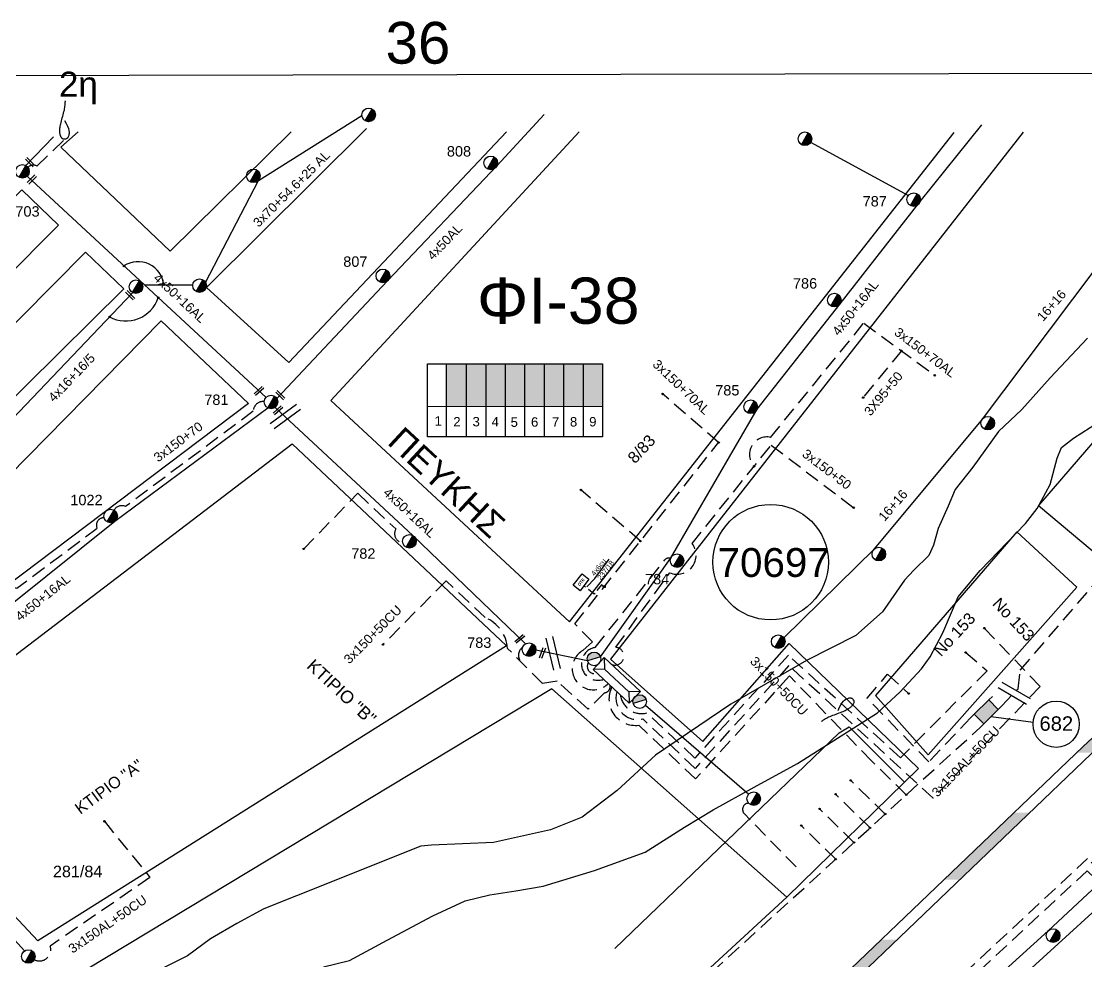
# Model space of a CAD drawing. Header units: millimetres. Extents: x 1421 to 7547, y 822 to 1863.
# Drawn here: x 6506.1 to 6690.6, y 1700.2 to 1863.1 of the extents above; entities that cross this region are included whole.
import ezdxf
from ezdxf.enums import TextEntityAlignment as Align

# ---------------------------------------------------------------- set-up
doc = ezdxf.new("R2010")
doc.units = ezdxf.units.MM
doc.linetypes.add('DASHED', pattern=[19.05, 12.7, -6.35])
doc.layers.get('0').update_dxf_attribs({"lineweight": 30})
for name, color, linetype, lineweight in [('3x150+50', 7, 'Continuous', 30), ('4x16+16_5', 7, 'Continuous', 30), ('4x50+16_5', 7, 'Continuous', 30), ('4x50AL', 7, 'Continuous', 30), ('Link Box 4 Διευθύνσεων', 7, 'Continuous', 30), ('Pillar OTE', 7, 'Continuous', 30), ('TEXT_ΚΑΛΩΔΙΩΝ', 7, 'Continuous', 30), ('Άγνωστα', 7, 'Continuous', 30), ('Άγνωστο εναέριο καλώδιο', 7, 'Continuous', 30), ('Άγνωστο Υπόγειο Καλώδιο', 7, 'DASHED', 30), ('Γυμνά εναέρια ΧΤ και ΦΟΠ (3Φ)   4x50+16AL', 7, 'Continuous', 30), ('Καλωδια ΧΤ  3X95+50', 7, 'Continuous', 30), ('Καλώδια ΧΤ   3x150+50CU', 7, 'DASHED', 30), ('Καλώδια ΧΤ   3x150+70AL', 7, 'DASHED', 30), ('Καλώδια ΧΤ   3x150AL+50CU', 7, 'DASHED', 30), ('Μηχανική τομή', 7, 'Continuous', 30), ('Στύλος ΦΜ', 7, 'Continuous', 30), ('Στύλος ΦΜ @ 1', 7, 'Continuous', 30), ('Συνδέσεις', 7, 'Continuous', 30), ('Συνεστραμμένα ΧΤ   3x70+54.6+25 AL', 7, 'SYN_LINE', 30), ('Τομή', 7, 'Continuous', 30), ('Υποσταθμός εναέριος 2 στύλων', 7, 'Continuous', 30), ('Υποσταθμός πόλεως', 7, 'Continuous', 30), ('Υπόβαθρο ΔΕΗ', 7, 'Continuous', 30), ('Υπόγεια Καλώδια Δικτύου ΧΤ  4x6', 7, 'DASHED', 30)]:
    doc.layers.add(name, color=color, linetype=linetype, lineweight=lineweight)
doc.layers.add('Υπόγεια καλώδια Παροχών ΧΤ   4x50AL', color=7, linetype='DASHED')
doc.styles.add('arial', font='arial.ttf')
doc.styles.get("Standard").update_dxf_attribs({"font": 'arial.ttf'})
doc.linetypes.add('FRIDI', pattern='A,0.5,-0.001,["|",Standard,S=0.5,R=0,X=0,Y=0.16],-0.001', length=0.502)
doc.linetypes.add('SYN_LINE', pattern='A,0.5,-0.0001,["/\\/\\/\\/",Standard,S=0.1,R=0,X=0,Y=-0.05],-0.25', length=0.7501)
doc.dimstyles.new('ISO-25', dxfattribs={"dimtxt": 2.5, "dimasz": 2.5, "dimexe": 1.25, "dimexo": 0.625, "dimtad": 1, "dimtxsty": 'Standard', "dimcen": 2.5, "dimadec": 0, "dimazin": 0, "dimtfac": 1, "dimtmove": 0, "dimatfit": 3, "dimfxl": 1, "dimarcsym": 0})

# ---------------------------------------------------------------- blocks, each defined once
blk = doc.blocks.new('ΥΠΑΡΧΩΝ ΤΣΙΜΕΝΤΕΝΙΟΣ ΣΤΥΛΟΣ')
at = {"layer": 'Στύλος ΦΜ'}
blk.add_hatch(color=7, dxfattribs=at).paths.add_polyline_path([(-1.29, -2.28, 0.574793), (2.62, 0, 0.268822), (1.3, 2.27)])
at = {"layer": 'Στύλος ΦΜ', "color": 7}
blk.add_line((-1.29, -2.28), (1.3, 2.27), dxfattribs=at)
blk.add_circle((0, 0), 2.62, dxfattribs=at)
at = {"layer": 'Στύλος ΦΜ', "flags": 4}
for tag, p in [('ΑΡΙΘΜΟΣ', (-4.68, 8.05)), ('ΤΥΠΟΣ', (-4.91, 3.03))]:
    blk.add_attdef(tag, p, '', height=4, dxfattribs=at)
blk = doc.blocks.new('ΥΠΟΣΤΑΘΜΟΣ ΕΝΑΕΡΙΟΣ ΕΠΙ 2 ΣΤΥΛΩΝ')
at = {"layer": 'Υποσταθμός εναέριος 2 στύλων', "linetype": 'Continuous', "lineweight": -3}
for points in [[(-11.97, -2.11, 0.574793), (-8.45, -0.07, 0.268822), (-9.64, 1.98)], [(9.68, -2.15, 0.574793), (13.19, -0.1, 0.268822), (12.01, 1.95)]]:
    blk.add_hatch(color=256, dxfattribs=at).paths.add_polyline_path(points)
for p, q in [((-11.97, -2.11), (-9.64, 1.98)), ((9.68, -2.15), (12.01, 1.95))]:
    blk.add_line(p, q, dxfattribs=at)
for centre in [(-10.81, -0.07), (10.84, -0.1)]:
    blk.add_circle(centre, 2.36, dxfattribs=at)
at = {"layer": 'Υποσταθμός πόλεως', "linetype": 'Continuous', "lineweight": -3, "ltscale": 40}
blk.add_lwpolyline([(-8.57, 2.82), (8.57, 2.82), (8.57, -2.82), (-8.57, -2.82)], close=True, dxfattribs=at)
for points in [[(-5.75, 0), (-8.57, 2.82)], [(-8.57, -2.82), (-5.75, 0)], [(-5.75, 0), (5.75, 0)], [(5.75, 0), (8.57, 2.82)], [(8.57, -2.82), (5.75, 0)]]:
    blk.add_lwpolyline(points, dxfattribs=at)
at = {"layer": 'Υποσταθμός εναέριος 2 στύλων', "ltscale": 40, "flags": 1}
for tag, p in [('ΜΕΤΑΣΧΗΜΑΤΙΣΜΟΣ', (14.09, 2.51)), ('ΙΣΧΥΣ', (14.07, -0.28)), ('ΑΡΙΘΜΟΣ', (14.19, -3))]:
    blk.add_attdef(tag, p, '', height=1.8, dxfattribs=at)
blk = doc.blocks.new('ΤΟΜΗ')
at = {"layer": 'Τομή', "lineweight": -3, "ltscale": 40}
for p, q in [((-11.37, 1.1), (11.37, 1.1)), ((11.37, -3.57), (-11.37, -3.57))]:
    blk.add_line(p, q, dxfattribs=at)
blk = doc.blocks.new('ΜΗΧΑΝΙΚΗ ΤΟΜΗ')
at = {"layer": 'Μηχανική τομή', "lineweight": -3, "ltscale": 40}
for p, q in [((-3.78, 1.15), (3.8, 1.15)), ((3.8, -0.4), (-3.78, -0.4))]:
    blk.add_line(p, q, dxfattribs=at)
blk = doc.blocks.new('LINK BOX 4 ΑΝΑΧΩΡΗΣΕΩΝ')
at = {"layer": 'Link Box 4 Διευθύνσεων', "lineweight": -3, "ltscale": 40}
blk.add_hatch(color=256, dxfattribs=at).paths.add_polyline_path([(-3.54, 0), (-3.54, -4.67), (3.54, -4.67), (3.54, 0)])
for p, q in [((-3.54, 0), (-5.33, 0)), ((5.33, 0), (3.54, 0)), ((-3.54, -4.67), (-5.33, -4.67)), ((5.33, -4.67), (3.54, -4.67))]:
    blk.add_line(p, q, dxfattribs=at)
blk.add_lwpolyline([(-3.54, -4.67), (-3.54, 0), (3.54, 0), (3.54, -4.67)], close=True, dxfattribs=at)
blk = doc.blocks.new('_ΣΥΝΔΕΣΗ')
at = {"layer": 'Συνδέσεις', "linetype": 'SYN_LINE', "ltscale": 40}
blk.add_hatch(color=256, dxfattribs=at).paths.add_polyline_path([(0.5, -0.01, 1), (-0.5, -0.01, 1)])
at = {"layer": 'Συνδέσεις'}
blk.add_circle((0, -0.01), 0.5, dxfattribs=at)
blk = doc.blocks.new('TSONTA XT1')
at = {"ltscale": 40}
h = blk.add_hatch(color=256, dxfattribs=at)
h.dxf.hatch_style = 1
h.paths.add_polyline_path([(595.96, 2487.66), (597.07, 2488.77), (595.96, 2489.87), (594.85, 2488.77)])
blk.add_lwpolyline([(594.85, 2488.77), (595.96, 2489.87), (597.07, 2488.77), (595.96, 2487.66)], close=True, dxfattribs=at)
blk = doc.blocks.new('PILLAR ΟΤΕ')
at = {"layer": 'Pillar OTE', "ltscale": 40}
blk.add_lwpolyline([(-3.31, 2.02), (3.39, 2.02), (3.39, -1.99), (-3.31, -1.99)], close=True, dxfattribs=at)
at = {"layer": 'Pillar OTE', "insert": (-1.81, 0.71), "char_height": 1.3575, "width": 109.961, "attachment_point": 1}
blk.add_mtext('{\\fArial|b1|i0|c161|p34;OTE}', dxfattribs=at)

msp = doc.modelspace()

# ---------------------------------------------------------------- hatches: boundary and pattern name
at = {"layer": 'Καλώδια ΧΤ   3x150+50CU', "linetype": 'DASHED', "lineweight": -3, "ltscale": 0.2}
h = msp.add_hatch(color=5, dxfattribs=at)
h.dxf.hatch_style = 1
h.paths.add_polyline_path([(6579.78, 1796.43), (6583.22, 1796.42), (6583.22, 1803.79), (6579.78, 1803.79)])
h = msp.add_hatch(color=85, dxfattribs=at)
h.dxf.hatch_style = 1
h.paths.add_polyline_path([(6583.22, 1796.42), (6586.66, 1796.42), (6586.66, 1803.79), (6583.22, 1803.79)])
h = msp.add_hatch(color=6, dxfattribs=at)
h.dxf.hatch_style = 1
h.paths.add_polyline_path([(6589.96, 1803.79), (6586.66, 1803.79), (6586.66, 1796.42), (6589.96, 1796.42)])
h = msp.add_hatch(color=27, dxfattribs=at)
h.dxf.hatch_style = 1
h.paths.add_polyline_path([(6593.34, 1796.41), (6593.34, 1803.78), (6589.96, 1803.79), (6589.96, 1796.42)])
h = msp.add_hatch(color=2, dxfattribs=at)
h.dxf.hatch_style = 1
h.paths.add_polyline_path([(6596.74, 1803.78), (6593.34, 1803.78), (6593.34, 1796.41), (6596.74, 1796.41)])
h = msp.add_hatch(color=1, dxfattribs=at)
h.dxf.hatch_style = 1
h.paths.add_polyline_path([(6600.08, 1803.78), (6596.74, 1803.78), (6596.74, 1796.41), (6600.08, 1796.41)])
h = msp.add_hatch(color=133, dxfattribs=at)
h.dxf.hatch_style = 1
h.paths.add_polyline_path([(6600.08, 1796.41), (6603.47, 1796.4), (6603.47, 1803.78), (6600.08, 1803.78)])
h = msp.add_hatch(color=30, dxfattribs=at)
h.dxf.hatch_style = 1
h.paths.add_polyline_path([(6603.4, 1796.41), (6606.79, 1796.4), (6606.79, 1803.78), (6603.4, 1803.78)])
at = {"layer": 'Υπόβαθρο ΔΕΗ', "lineweight": -3}
h = msp.add_hatch(color=256, dxfattribs=at)
h.dxf.hatch_style = 1
h.paths.add_polyline_path([(6612.04, 1659.59), (6609.26, 1659.59), (6597.36, 1646.76), (6600.14, 1646.76)])
h.paths.add_polyline_path([(6634.83, 1682.04), (6632.06, 1682.04), (6619.81, 1670.27), (6622.58, 1670.27)])
h.paths.add_polyline_path([(6657.8, 1704.05), (6655.03, 1704.05), (6644.41, 1693.88), (6642.89, 1692.42), (6645.65, 1692.42), (6647.23, 1693.93)])
h.paths.add_polyline_path([(6680.78, 1726.05), (6678.01, 1726.05), (6665.87, 1714.43), (6668.64, 1714.43)])
h.paths.add_polyline_path([(6703.86, 1747.81), (6701.09, 1747.81), (6690, 1737.52), (6688.85, 1736.42), (6691.62, 1736.42), (6692.8, 1737.55)])
h.paths.add_polyline_path([(6727.03, 1769.33), (6724.26, 1769.33), (6712.08, 1758.02), (6714.85, 1758.02)])
h.paths.add_polyline_path([(6744.28, 1785.34), (6750.23, 1790.77), (6747.46, 1790.77), (6741.5, 1785.33), (6735.26, 1779.53), (6738.02, 1779.53)])
h.paths.add_polyline_path([(6773.51, 1812.01), (6770.74, 1812.01), (6758.54, 1800.88), (6761.31, 1800.88)])
h.paths.add_polyline_path([(6796.78, 1833.25), (6794.02, 1833.25), (6781.82, 1822.12), (6784.59, 1822.12)])

# ---------------------------------------------------------------- linework, layer by layer
at = {"linetype": 'Continuous', "lineweight": -3, "ltscale": 0.2}
msp.add_lwpolyline([(5474.15, 1851.64), (7546.99, 1855.83), (7546.99, 826.44), (5474.15, 822.25)], close=True, dxfattribs=at)
at = {"layer": '3x150+50', "color": 5, "linetype": 'DASHED', "lineweight": -3, "ltscale": 0.2}
msp.add_lwpolyline([(6608.31, 1751.74, 1.180203), (6609.09, 1754.68), (6618.42, 1767.6, 0.77198), (6622.29, 1772.65), (6635.98, 1789.7), (6650.27, 1778.86)], format="xyb", dxfattribs=at)
at = {"layer": '4x16+16_5', "color": 6, "lineweight": -3, "ltscale": 0.2}
msp.add_lwpolyline([(6525.42, 1816.1), (6501.13, 1790.64)], dxfattribs=at)
at = {"layer": '4x50+16_5', "color": 1, "lineweight": -3, "ltscale": 0.2}
msp.add_lwpolyline([(6659.72, 1832.91), (6642.83, 1842.13)], dxfattribs=at)
at = {"layer": '4x50+16_5', "color": 5, "lineweight": -3, "ltscale": 0.2}
msp.add_lwpolyline([(6575.89, 1608), (6594.38, 1622.7), (6632.72, 1658.71), (6657.28, 1681.4), (6683.94, 1705.56), (6703.48, 1723.85), (6727.24, 1745.86), (6744.99, 1761.74)], dxfattribs=at)
at = {"layer": '4x50AL', "color": 151, "lineweight": -3, "ltscale": 0.2}
msp.add_lwpolyline([(6550.41, 1797.76), (6569.56, 1818.14), (6588.52, 1838.12), (6596.66, 1846.94)], dxfattribs=at)
at = {"layer": 'Pillar OTE', "lineweight": -3, "ltscale": 40}
for points in [[(6576.45, 1791.15), (6576.45, 1803.79), (6606.79, 1803.78), (6606.79, 1791.12), (6576.45, 1791.15)], [(6579.78, 1791.14), (6579.78, 1803.79)], [(6583.22, 1791.14), (6583.22, 1803.79)], [(6586.66, 1791.14), (6586.66, 1803.79)], [(6589.96, 1791.13), (6589.96, 1803.79)], [(6593.34, 1791.13), (6593.34, 1803.78)], [(6596.74, 1791.13), (6596.74, 1803.78)], [(6600.08, 1791.12), (6600.08, 1803.78)], [(6603.47, 1791.12), (6603.47, 1803.78)], [(6576.45, 1796.43), (6606.79, 1796.4)]]:
    msp.add_lwpolyline(points, dxfattribs=at)
at = {"layer": 'Άγνωστα', "lineweight": -2, "ltscale": 0.2}
msp.add_lwpolyline([(6638.16, 1756.35), (6653.85, 1771.71), (6672.42, 1793.99), (6692.05, 1820.11), (6719.69, 1852.02)], dxfattribs=at)
at = {"layer": 'Άγνωστα', "lineweight": -3}
for points in [[(6513.62, 1845.91), (6513.94, 1845.39), (6514.16, 1844.93), (6514.31, 1844.54), (6514.4, 1844.21), (6514.43, 1843.92), (6514.42, 1843.69), (6514.39, 1843.49), (6514.35, 1843.33), (6514.31, 1843.2), (6514.26, 1843.09), (6514.22, 1843), (6514.18, 1842.93), (6514.13, 1842.87), (6514.08, 1842.83), (6514.02, 1842.79), (6513.96, 1842.76), (6513.89, 1842.74), (6513.82, 1842.71), (6513.75, 1842.69), (6513.67, 1842.68), (6513.6, 1842.68), (6513.52, 1842.68), (6513.45, 1842.69), (6513.38, 1842.71), (6513.31, 1842.74), (6513.25, 1842.78), (6513.2, 1842.83), (6513.15, 1842.88), (6513.1, 1842.95), (6513.05, 1843.03), (6513.01, 1843.11), (6512.97, 1843.19), (6512.94, 1843.29), (6512.9, 1843.39), (6512.87, 1843.49), (6512.85, 1843.6), (6512.83, 1843.72), (6512.81, 1843.85), (6512.8, 1843.98), (6512.8, 1844.12), (6512.8, 1844.27), (6512.81, 1844.42), (6512.83, 1844.59), (6512.86, 1844.76), (6512.89, 1844.95), (6512.93, 1845.15), (6512.98, 1845.36), (6513.04, 1845.59), (6513.1, 1845.84), (6513.17, 1846.1), (6513.25, 1846.37), (6513.33, 1846.64), (6513.4, 1846.92), (6513.48, 1847.19), (6513.54, 1847.45), (6513.6, 1847.7), (6513.65, 1847.94), (6513.68, 1848.16), (6513.71, 1848.36), (6513.73, 1848.55), (6513.75, 1848.71), (6513.76, 1848.86), (6513.77, 1848.99), (6513.77, 1849.09), (6513.77, 1849.17), (6513.78, 1849.23), (6513.78, 1849.28), (6513.78, 1849.31), (6513.78, 1849.33), (6513.78, 1849.34), (6513.78, 1849.34), (6513.78, 1849.34), (6513.78, 1849.34), (6513.78, 1849.35), (6513.78, 1849.35), (6513.78, 1849.35), (6513.78, 1849.35), (6513.78, 1849.35), (6513.78, 1849.35), (6513.78, 1849.35)], [(6647.57, 1743.73), (6647.81, 1744.29), (6648.04, 1744.74), (6648.27, 1745.09), (6648.49, 1745.36), (6648.7, 1745.55), (6648.9, 1745.68), (6649.07, 1745.77), (6649.23, 1745.84), (6649.36, 1745.88), (6649.48, 1745.91), (6649.58, 1745.93), (6649.66, 1745.93), (6649.73, 1745.93), (6649.8, 1745.91), (6649.86, 1745.89), (6649.92, 1745.85), (6649.98, 1745.82), (6650.04, 1745.77), (6650.1, 1745.72), (6650.15, 1745.67), (6650.2, 1745.61), (6650.25, 1745.55), (6650.28, 1745.48), (6650.31, 1745.42), (6650.32, 1745.35), (6650.32, 1745.27), (6650.32, 1745.2), (6650.3, 1745.12), (6650.27, 1745.05), (6650.24, 1744.97), (6650.2, 1744.88), (6650.15, 1744.8), (6650.1, 1744.72), (6650.03, 1744.63), (6649.97, 1744.55), (6649.89, 1744.46), (6649.81, 1744.37), (6649.72, 1744.29), (6649.61, 1744.2), (6649.5, 1744.12), (6649.38, 1744.03), (6649.25, 1743.95), (6649.11, 1743.87), (6648.95, 1743.78), (6648.78, 1743.7), (6648.6, 1743.62), (6648.39, 1743.53), (6648.17, 1743.44), (6647.93, 1743.35), (6647.68, 1743.25), (6647.42, 1743.16), (6647.15, 1743.06), (6646.89, 1742.96), (6646.62, 1742.86), (6646.37, 1742.76), (6646.13, 1742.66), (6645.92, 1742.56), (6645.72, 1742.46), (6645.53, 1742.36), (6645.37, 1742.27), (6645.23, 1742.18), (6645.11, 1742.1), (6645, 1742.04), (6644.91, 1741.98), (6644.85, 1741.93), (6644.79, 1741.9), (6644.76, 1741.87), (6644.73, 1741.86), (6644.72, 1741.85), (6644.71, 1741.84), (6644.7, 1741.84), (6644.7, 1741.84), (6644.7, 1741.84), (6644.7, 1741.84), (6644.7, 1741.84), (6644.7, 1741.84), (6644.7, 1741.84), (6644.7, 1741.84), (6644.7, 1741.84), (6644.7, 1741.84)]]:
    msp.add_lwpolyline(points, dxfattribs=at)
at = {"layer": 'Άγνωστο εναέριο καλώδιο', "color": 1, "lineweight": -3, "ltscale": 0.2}
msp.add_lwpolyline([(6506.93, 1838.14), (6511.72, 1843.07)], dxfattribs=at)
at = {"layer": 'Άγνωστο Υπόγειο Καλώδιο', "color": 1, "lineweight": -3, "ltscale": 0.2}
msp.add_lwpolyline([(6507.31, 1837.79, -0.335335), (6508.86, 1838.03), (6514.35, 1843.33)], format="xyb", dxfattribs=at)
at = {"layer": 'Άγνωστο Υπόγειο Καλώδιο', "color": 133, "lineweight": -3, "ltscale": 0.2}
msp.add_lwpolyline([(6555.04, 1771.73), (6564.42, 1781.35), (6571.01, 1775.18, 0.548777), (6572.2, 1772.77, -2.848334)], format="xyb", dxfattribs=at)
at = {"layer": 'Άγνωστο Υπόγειο Καλώδιο', "color": 85, "lineweight": -3, "ltscale": 0.2}
for points in [[(6655.72, 1725.81), (6649.75, 1731.63)], [(6653.1, 1723.41), (6647.13, 1729.23)], [(6650.32, 1720.88), (6644.35, 1726.7)], [(6647.15, 1717.99), (6641.18, 1723.81)]]:
    msp.add_lwpolyline(points, dxfattribs=at)
at = {"layer": 'Γυμνά εναέρια ΧΤ και ΦΟΠ (3Φ)   4x50+16AL', "color": 1, "lineweight": -3, "ltscale": 0.2}
msp.add_lwpolyline([(6606.43, 1753.04), (6618.57, 1770.07), (6633.54, 1795.93), (6647.9, 1814.15), (6661.79, 1831.87), (6672.43, 1845.16)], dxfattribs=at)
at = {"layer": 'Γυμνά εναέρια ΧΤ και ΦΟΠ (3Φ)   4x50+16AL', "color": 6, "lineweight": -3, "ltscale": 0.2}
msp.add_lwpolyline([(6548.52, 1797.95), (6507.15, 1836.25)], dxfattribs=at)
at = {"layer": 'Γυμνά εναέρια ΧΤ και ΦΟΠ (3Φ)   4x50+16AL', "color": 30, "lineweight": -3, "ltscale": 0.2}
for points in [[(6473.38, 1739.7), (6489.59, 1751.51), (6504.59, 1762.27), (6522.37, 1776.52), (6548.81, 1796.14)], [(6506.71, 1702.11), (6491.15, 1719.14), (6473.08, 1738.05)]]:
    msp.add_lwpolyline(points, dxfattribs=at)
at = {"layer": 'Γυμνά εναέρια ΧΤ και ΦΟΠ (3Φ)   4x50+16AL', "color": 133, "lineweight": -3, "ltscale": 0.2}
for points in [[(6593.45, 1755.28), (6573.94, 1774.06), (6550.12, 1796.24)], [(6604.19, 1752.34), (6595.24, 1754.17)]]:
    msp.add_lwpolyline(points, dxfattribs=at)
at = {"layer": 'Γυμνά εναέρια ΧΤ και ΦΟΠ (3Φ)   4x50+16AL', "color": 2, "lineweight": -3, "ltscale": 0.2}
msp.add_lwpolyline([(6614.21, 1744.66), (6632.09, 1729.27)], dxfattribs=at)
at = {"layer": 'Καλωδια ΧΤ  3X95+50', "color": 5, "linetype": 'DASHED', "lineweight": -3, "ltscale": 0.2}
msp.add_lwpolyline([(6658.53, 1806.04), (6651.91, 1797.94)], dxfattribs=at)
at = {"layer": 'Καλώδια ΧΤ   3x150+50CU', "color": 30, "lineweight": -3, "ltscale": 0.2}
msp.add_lwpolyline([(6675.93, 1744.52), (6678.72, 1747.49), (6679.11, 1750.71), (6696.36, 1770.81), (6736.73, 1817.17), (6756.22, 1839.5, 0.424842), (6763.15, 1843.15, -5.107107)], format="xyb", dxfattribs=at)
at = {"layer": 'Καλώδια ΧΤ   3x150+50CU', "color": 151, "lineweight": -3, "ltscale": 0.2}
for points in [[(6548.22, 1797.25, 0.436796), (6546.31, 1795.56), (6524.19, 1779.06, 0.387311), (6522.2, 1778.44, -2.252431)], [(6520.48, 1777.13, 0.578693), (6519.31, 1775.26), (6505.39, 1764.88, 0.613525), (6501.43, 1761.28), (6491.85, 1754.63, -0.42148), (6488.74, 1747.01), (6468.46, 1731.23), (6455.11, 1722.46), (6437.79, 1714.64), (6433.24, 1722.92)]]:
    msp.add_lwpolyline(points, format="xyb", dxfattribs=at)
at = {"layer": 'Καλώδια ΧΤ   3x150+50CU', "color": 30, "lineweight": -3, "ltscale": 0.2}
msp.add_lwpolyline([(6613.35, 1773.07), (6603.04, 1781.93)], dxfattribs=at)
at = {"layer": 'Καλώδια ΧΤ   3x150+50CU', "color": 1, "lineweight": -3, "ltscale": 0.2}
msp.add_lwpolyline([(6606.97, 1749.14, -1.097699), (6605.53, 1754.66), (6617.59, 1769.84, -0.343915), (6618.57, 1770.07, 0.216013)], format="xyb", dxfattribs=at)
at = {"layer": 'Καλώδια ΧΤ   3x150+50CU', "color": 133, "lineweight": -3, "ltscale": 0.2}
for points in [[(6608.09, 1748.1, -0.455494), (6607.11, 1746.82), (6604.29, 1743.98), (6598.91, 1748.82), (6596.38, 1748.42), (6590.35, 1754.49, 0.28144), (6586.46, 1759.82), (6579.72, 1766.22), (6568.76, 1755.15)], [(6705.36, 1700.99), (6690.72, 1716), (6617.84, 1648.25), (6612.59, 1645.44), (6579.97, 1616.06), (6569.52, 1611.48, 0.680117), (6570.2, 1604.64, 0.689482)]]:
    msp.add_lwpolyline(points, format="xyb", dxfattribs=at)
at = {"layer": 'Καλώδια ΧΤ   3x150+50CU', "color": 27, "lineweight": -3, "ltscale": 0.2}
msp.add_lwpolyline([(6672.88, 1758), (6682.55, 1747.89), (6664.02, 1728.55), (6639.06, 1751.51), (6622.83, 1733.71), (6613.76, 1742.29, -0.583292), (6609.27, 1747, -0.405781)], format="xyb", dxfattribs=at)
at = {"layer": 'Καλώδια ΧΤ   3x150+50CU', "color": 6, "lineweight": -3, "ltscale": 0.2}
msp.add_lwpolyline([(6669.66, 1753.8), (6673.36, 1750.61), (6658.35, 1735.56), (6638.97, 1753.3), (6622.76, 1735.51), (6614.45, 1743.31, -0.449089), (6609.89, 1746.42, 4.087636)], format="xyb", dxfattribs=at)
at = {"layer": 'Καλώδια ΧΤ   3x150+50CU', "color": 85, "lineweight": -3, "ltscale": 0.2}
msp.add_lwpolyline([(6653.41, 1734.96), (6639.14, 1749.73), (6622.9, 1731.91), (6613.07, 1741.2, -0.604342), (6608.4, 1747.81)], format="xyb", dxfattribs=at)
for points in [[(6614.47, 1688.18), (6672.14, 1740.78)], [(6659.37, 1729.14), (6653.41, 1734.96)]]:
    msp.add_lwpolyline(points, dxfattribs=at)
at = {"layer": 'Καλώδια ΧΤ   3x150+50CU', "color": 2, "lineweight": -3, "ltscale": 0.2}
for points in [[(6640.32, 1716.64), (6631.34, 1725.85, -0.642563), (6632.06, 1727.7, -1.26718)], [(6706.44, 1702.05), (6690.77, 1718.11), (6616.95, 1649.49), (6611.71, 1646.69), (6579.14, 1617.35), (6568.91, 1612.87, 0.640802), (6569.1, 1603.5, 1.734215)]]:
    msp.add_lwpolyline(points, format="xyb", dxfattribs=at)
at = {"layer": 'Καλώδια ΧΤ   3x150+50CU', "color": 133, "lineweight": -3, "ltscale": 0.2}
msp.add_arc((6593.95, 1753.29), 1.72, 125.0142, 220.0051, dxfattribs=at)
at = {"layer": 'Καλώδια ΧΤ   3x150+70AL', "color": 5, "lineweight": -3, "ltscale": 0.2}
msp.add_lwpolyline([(6633.02, 1786.02, -0.735931), (6635.89, 1791.04), (6652.01, 1810.83), (6664.31, 1801.79)], format="xyb", dxfattribs=at)
at = {"layer": 'Καλώδια ΧΤ   3x150+70AL', "color": 30, "lineweight": -3, "ltscale": 0.2}
msp.add_lwpolyline([(6626.89, 1790.14), (6617.18, 1798.56)], dxfattribs=at)
msp.add_lwpolyline([(6607.77, 1748.4, -1.14832), (6603.39, 1754.13), (6605.06, 1755.65), (6601.98, 1758.73), (6626.89, 1790.14)], format="xyb", dxfattribs=at)
at = {"layer": 'Καλώδια ΧΤ   3x150+70AL', "color": 85, "lineweight": -3, "ltscale": 0.2}
msp.add_lwpolyline([(6670.5, 1742.45), (6663.29, 1734.83), (6652.61, 1745.85), (6656.15, 1750.05), (6659.78, 1746.67)], dxfattribs=at)
at = {"layer": 'Καλώδια ΧΤ   3x150+70AL', "color": 1, "lineweight": -3, "ltscale": 0.2}
msp.add_arc((6605.4, 1751.39), 1.26, 148.8596, 289.9955, dxfattribs=at)
at = {"layer": 'Καλώδια ΧΤ   3x150AL+50CU', "color": 30, "lineweight": -3, "ltscale": 0.2}
msp.add_lwpolyline([(6520.54, 1724.55), (6528.43, 1714.82), (6511.15, 1702.95, -0.673733), (6508.41, 1700.58, 1.253948)], format="xyb", dxfattribs=at)
at = {"layer": 'Συνεστραμμένα ΧΤ   3x70+54.6+25 AL', "color": 6, "lineweight": -3, "ltscale": 20}
for points in [[(6538.06, 1817.86), (6547.21, 1835.54), (6565.12, 1846.77)], [(6527.45, 1817.46), (6535.85, 1817.48)]]:
    msp.add_lwpolyline(points, dxfattribs=at)
at = {"layer": 'Υπόβαθρο ΔΕΗ', "lineweight": -3, "ltscale": 0.2}
for points in [[(6515.98, 1843.97), (6512.98, 1841.28), (6531.93, 1823.3), (6552.88, 1843.98)], [(6565.93, 1844.52), (6538.21, 1816.97)], [(6538.21, 1816.97), (6552.46, 1804.02), (6590.13, 1843.98)], [(6602.71, 1843.93), (6559.74, 1797.42), (6601.07, 1759.08), (6667.64, 1843.84)], [(6679.64, 1843.92), (6608.17, 1752.61)], [(6737.94, 1843.83), (6682.27, 1779.25), (6693.34, 1769.97), (6758.17, 1843.72)], [(6530.34, 1811.21), (6545.5, 1796.92), (6472.61, 1741.89), (6427.04, 1790.6), (6468.83, 1796.88), (6506.23, 1833.92), (6512.61, 1827.78), (6474.3, 1789.37), (6478.64, 1785.19), (6490.44, 1795.83), (6504, 1784.39), (6530.34, 1811.21)], [(6624.16, 1738.4), (6639.09, 1755.36), (6661.47, 1733.67), (6638.72, 1711.43)], [(6608.17, 1752.61), (6624.16, 1738.4)], [(6638.72, 1711.43), (6598, 1747.5), (6517.55, 1698.97), (6502.88, 1687.53), (6465.14, 1655)], [(6608.91, 1702.52), (6647.73, 1739.9), (6649.48, 1740.94), (6659.08, 1731.35)], [(6596.92, 1622.41), (6706.54, 1722.4), (6741.98, 1686.88), (6781.59, 1724.36), (6798.96, 1707.17), (6652.28, 1565.15), (6596.92, 1622.41)], [(6452.16, 1540.61), (6510.84, 1593.59), (6638.72, 1711.43)]]:
    msp.add_lwpolyline(points, dxfattribs=at)
at = {"layer": 'Υπόβαθρο ΔΕΗ', "linetype": 'Continuous', "lineweight": -3, "ltscale": 0.2}
for points in [[(6322.44, 1185.17), (6349.53, 1254.79), (6379.14, 1329.3), (6405.05, 1393.54), (6417.45, 1422.38), (6424.74, 1438.02), (6436.09, 1459.21), (6445.86, 1476.01), (6459.17, 1495.45), (6470.53, 1511), (6480.65, 1523.02), (6502.92, 1546.81), (6522.07, 1566.47), (6539.96, 1585.95), (6574.7, 1622.31), (6613.97, 1664.67), (6644.41, 1693.88), (6690, 1737.52), (6741.5, 1785.33), (6802.03, 1840.57)], [(6325.97, 1186.27), (6353.06, 1255.89), (6382.67, 1330.39), (6408.56, 1394.59), (6420.93, 1423.36), (6428.17, 1438.88), (6439.45, 1459.96), (6449.14, 1476.62), (6462.36, 1495.93), (6473.64, 1511.36), (6483.64, 1523.24), (6505.84, 1546.95), (6525, 1566.62), (6542.89, 1586.12), (6577.63, 1622.47), (6616.85, 1664.78), (6647.23, 1693.93), (6692.8, 1737.55), (6744.28, 1785.34), (6804.8, 1840.57)]]:
    msp.add_lwpolyline(points, dxfattribs=at)
at = {"layer": 'Υπόβαθρο ΔΕΗ', "lineweight": -3, "ltscale": 0.2}
for points in [[(6517.29, 1823.14), (6494.9, 1800.62), (6501.35, 1794.51), (6523.9, 1816.79)], [(6480.3, 1734.43), (6553.02, 1789.9), (6590.15, 1754.92), (6509, 1703.88)], [(6688.9, 1765.08), (6678.51, 1774.67), (6654.02, 1746.36), (6663.16, 1736.07)]]:
    msp.add_lwpolyline(points, close=True, dxfattribs=at)
at = {"layer": 'Υπόβαθρο ΔΕΗ', "linetype": 'FRIDI', "lineweight": -3, "ltscale": 0.5}
for points in [[(6690.78, 1808.21), (6684.29, 1801.36), (6679.38, 1795.87), (6675.34, 1792.04), (6670.88, 1785.86), (6667.82, 1781.99), (6666.64, 1779.13), (6664.87, 1775.27), (6664.1, 1772.38), (6663.28, 1770.58), (6660.71, 1768.05), (6659.08, 1766.3), (6655.27, 1760.81), (6650.66, 1756.73), (6642.07, 1752.38), (6628.98, 1744.86), (6615.94, 1736.02), (6609.29, 1729.91), (6603.25, 1725.26), (6597.77, 1723.06), (6587.93, 1720.89), (6577.16, 1720.41), (6575.32, 1720.24), (6553.78, 1711.66), (6548.13, 1709.38), (6543.47, 1706.86), (6538.93, 1704.21), (6534.95, 1701.23), (6526.75, 1697.13)], [(6558.49, 1699.33), (6562.97, 1700.47), (6569.49, 1703.97), (6577.39, 1708.19), (6583, 1710.78), (6587.25, 1711.81), (6591.75, 1712.5), (6596.49, 1713.31), (6605.41, 1716.06), (6614.18, 1719.23), (6620.96, 1723.51), (6625.96, 1726.51), (6633.05, 1730.46), (6640.55, 1734.57), (6654.41, 1743.32), (6658.34, 1746.96), (6661.99, 1750.95), (6663.49, 1753.04), (6665.68, 1757.19), (6668.36, 1763.42), (6672.18, 1767.98), (6680.04, 1776.1), (6682.05, 1778.74), (6684.26, 1782.89), (6685.51, 1787.44), (6686.26, 1789.26), (6688.33, 1790.92), (6692.65, 1793.7)]]:
    msp.add_lwpolyline(points, dxfattribs=at)
at = {"layer": 'Υπόβαθρο ΔΕΗ', "lineweight": -3}
msp.add_lwpolyline([(6674.08, 1742.68), (6681.34, 1741.74)], dxfattribs=at)
at = {"layer": 'Υπόβαθρο ΔΕΗ', "lineweight": -3, "ltscale": 0.2}
msp.add_circle((6635.88, 1769.43), 10, dxfattribs=at)
at = {"layer": 'Υπόβαθρο ΔΕΗ', "lineweight": -3}
msp.add_circle((6685.32, 1741.36), 4, dxfattribs=at)
for centre, radius, start, end in [((6526.38, 1816.98), 4.48, 6.2858, 123.3059), ((6524.26, 1817.09), 5.9, 241.3248, 341.5805)]:
    msp.add_arc(centre, radius, start, end, dxfattribs=at)
at = {"layer": 'Υπόγεια Καλώδια Δικτύου ΧΤ  4x6', "color": 30, "linetype": 'DASHED', "lineweight": -3, "ltscale": 0.1}
msp.add_lwpolyline([(6607.25, 1765.02), (6606.9, 1765.29), (6606.61, 1765.53), (6605.32, 1763.91), (6603.6, 1765.34)], dxfattribs=at)

# ---------------------------------------------------------------- block references
at = {"layer": 'Link Box 4 Διευθύνσεων', "lineweight": -3, "xscale": 0.4999999999999997, "yscale": 0.4999999999999997, "zscale": 0.4999999999999997, "rotation": 44.57057995521403}
msp.add_blockref('LINK BOX 4 ΑΝΑΧΩΡΗΣΕΩΝ', (6672.4, 1744.32), dxfattribs=at)
at = {"layer": 'Μηχανική τομή', "lineweight": -3}
for p, xscale, yscale, zscale, rotation in [((6507.59, 1838.64), 0.249999999999919, 0.249999999999919, 0.249999999999919, 314.5044073381931), ((6507.91, 1835.77), 0.249999999999919, 0.249999999999919, 0.249999999999919, 224.5044073381931), ((6524.93, 1815.59), 0.249999999999919, 0.249999999999919, 0.249999999999919, 314.5044073381931), ((6547.34, 1799), 0.249999999999919, 0.249999999999919, 0.249999999999919, 41.13498166740973), ((6550.93, 1798.28), 0.249999999999919, 0.249999999999919, 0.249999999999919, 314.5044073381931), ((6550.64, 1795.66), 0.249999999999919, 0.249999999999919, 0.249999999999919, 41.13498166740973), ((6592.52, 1756.09), 0.2499999999999189, 0.2499999999999189, 0.2499999999999189, 39.7316651566506), ((6596.46, 1753.66), 0.249999999999919, 0.249999999999919, 0.249999999999919, 69.6555069235874)]:
    msp.add_blockref('ΜΗΧΑΝΙΚΗ ΤΟΜΗ', p, dxfattribs=dict(at, xscale=xscale, yscale=yscale, zscale=zscale, rotation=rotation))
at = {"layer": 'Στύλος ΦΜ @ 1', "lineweight": -3, "ltscale": 40, "xscale": 0.4499999999998181, "yscale": 0.4499999999998181, "zscale": 0.4499999999998181}
for p in [(6566.29, 1846.88), (6641.83, 1842.75), (6546.33, 1836.33), (6526, 1817.13), (6537.02, 1817.32), (6673.49, 1793.5), (6654.62, 1770.82), (6637.2, 1755.67), (6632.96, 1728.47), (6684.8, 1704.76), (6507.37, 1701.14)]:
    msp.add_blockref('ΥΠΑΡΧΩΝ ΤΣΙΜΕΝΤΕΝΙΟΣ ΣΤΥΛΟΣ', p, dxfattribs=at)
at = {"layer": 'Στύλος ΦΜ @ 1', "lineweight": -3, "ltscale": 40}
ref = msp.add_blockref('ΥΠΑΡΧΩΝ ΤΣΙΜΕΝΤΕΝΙΟΣ ΣΤΥΛΟΣ', (6587.43, 1838.58), dxfattribs=dict(at, xscale=0.4499999999998181, yscale=0.4499999999998181, zscale=0.4499999999998181))
ref.add_attrib('ΤΥΠΟΣ', '808', (6579.83, 1839.68), dxfattribs={"layer": 'Στύλος ΦΜ', "height": 1.8, "flags": 4})
ref = msp.add_blockref('ΥΠΑΡΧΩΝ ΤΣΙΜΕΝΤΕΝΙΟΣ ΣΤΥΛΟΣ', (6506.35, 1837.11), dxfattribs=dict(at, xscale=0.4499999999998181, yscale=0.4499999999998181, zscale=0.4499999999998181))
ref.add_attrib('ΤΥΠΟΣ', '703', (6505.12, 1829.27), dxfattribs={"layer": 'Στύλος ΦΜ', "height": 1.8, "flags": 4})
ref = msp.add_blockref('ΥΠΑΡΧΩΝ ΤΣΙΜΕΝΤΕΝΙΟΣ ΣΤΥΛΟΣ', (6660.66, 1832.21), dxfattribs=dict(at, xscale=0.4499999999998181, yscale=0.4499999999998181, zscale=0.4499999999998181))
ref.add_attrib('ΤΥΠΟΣ', '787', (6651.82, 1831.03), dxfattribs={"layer": 'Στύλος ΦΜ', "height": 1.8, "flags": 4})
ref = msp.add_blockref('ΥΠΑΡΧΩΝ ΤΣΙΜΕΝΤΕΝΙΟΣ ΣΤΥΛΟΣ', (6568.76, 1819), dxfattribs=dict(at, xscale=0.4499999999998181, yscale=0.4499999999998181, zscale=0.4499999999998181))
ref.add_attrib('ΤΥΠΟΣ', '807', (6561.89, 1820.58), dxfattribs={"layer": 'Στύλος ΦΜ', "height": 1.8, "flags": 4})
ref = msp.add_blockref('ΥΠΑΡΧΩΝ ΤΣΙΜΕΝΤΕΝΙΟΣ ΣΤΥΛΟΣ', (6646.92, 1814.81), dxfattribs=dict(at, xscale=0.4499999999998181, yscale=0.4499999999998181, zscale=0.4499999999998181))
ref.add_attrib('ΤΥΠΟΣ', '786', (6639.75, 1816.81), dxfattribs={"layer": 'Στύλος ΦΜ', "height": 1.8, "flags": 4})
ref = msp.add_blockref('ΥΠΑΡΧΩΝ ΤΣΙΜΕΝΤΕΝΙΟΣ ΣΤΥΛΟΣ', (6632.44, 1796.34), dxfattribs=dict(at, xscale=0.4499999999998181, yscale=0.4499999999998181, zscale=0.4499999999998181))
ref.add_attrib('ΤΥΠΟΣ', '785', (6626.29, 1798.3), dxfattribs={"layer": 'Στύλος ΦΜ', "height": 1.8, "flags": 4})
ref = msp.add_blockref('ΥΠΑΡΧΩΝ ΤΣΙΜΕΝΤΕΝΙΟΣ ΣΤΥΛΟΣ', (6549.39, 1797.17), dxfattribs=dict(at, xscale=0.4499999999998181, yscale=0.4499999999998181, zscale=0.4499999999998181))
ref.add_attrib('ΤΥΠΟΣ', '781', (6537.83, 1796.66), dxfattribs={"layer": 'Στύλος ΦΜ', "height": 1.8, "flags": 4})
ref = msp.add_blockref('ΥΠΑΡΧΩΝ ΤΣΙΜΕΝΤΕΝΙΟΣ ΣΤΥΛΟΣ', (6521.62, 1777.42), dxfattribs=dict(at, xscale=0.4499999999998181, yscale=0.4499999999998181, zscale=0.4499999999998181))
ref.add_attrib('ΤΥΠΟΣ', '1022', (6514.63, 1779.29), dxfattribs={"layer": 'Στύλος ΦΜ', "height": 1.8, "flags": 4})
ref = msp.add_blockref('ΥΠΑΡΧΩΝ ΤΣΙΜΕΝΤΕΝΙΟΣ ΣΤΥΛΟΣ', (6573.35, 1773.04), dxfattribs=dict(at, xscale=0.4499999999998181, yscale=0.4499999999998181, zscale=0.4499999999998181))
ref.add_attrib('ΤΥΠΟΣ', '782', (6563.27, 1770.02), dxfattribs={"layer": 'Στύλος ΦΜ', "height": 1.8, "flags": 4})
ref = msp.add_blockref('ΥΠΑΡΧΩΝ ΤΣΙΜΕΝΤΕΝΙΟΣ ΣΤΥΛΟΣ', (6619.68, 1769.69), dxfattribs=dict(at, xscale=0.4499999999998181, yscale=0.4499999999998181, zscale=0.4499999999998181))
ref.add_attrib('ΤΥΠΟΣ', '784', (6614.14, 1765.59), dxfattribs={"layer": 'Στύλος ΦΜ', "height": 1.8, "flags": 4})
ref = msp.add_blockref('ΥΠΑΡΧΩΝ ΤΣΙΜΕΝΤΕΝΙΟΣ ΣΤΥΛΟΣ', (6594.07, 1754.28), dxfattribs=dict(at, xscale=0.4499999999998181, yscale=0.4499999999998181, zscale=0.4499999999998181))
ref.add_attrib('ΤΥΠΟΣ', '783', (6583.34, 1754.59), dxfattribs={"layer": 'Στύλος ΦΜ', "height": 1.8, "flags": 4})
at = {"layer": 'Συνδέσεις', "lineweight": -3, "xscale": 0.25, "yscale": 0.25, "zscale": 0.25}
for p in [(6523.92, 1820.72), (6530.84, 1817.47), (6529.86, 1815.23), (6521.43, 1811.92), (6658.53, 1806.04), (6664.31, 1801.79), (6617.18, 1798.56), (6651.91, 1797.94), (6626.89, 1790.14), (6633.02, 1786.02), (6603.04, 1781.93), (6650.27, 1778.86), (6613.35, 1773.07), (6555.04, 1771.73), (6672.88, 1758), (6568.76, 1755.16), (6669.66, 1753.8), (6659.79, 1746.68), (6649.76, 1731.63), (6647.13, 1729.24), (6659.37, 1729.14), (6644.36, 1726.71), (6655.72, 1725.81), (6520.54, 1724.55), (6641.18, 1723.81), (6653.1, 1723.42), (6650.32, 1720.89), (6647.15, 1717.99)]:
    msp.add_blockref('_ΣΥΝΔΕΣΗ', p, dxfattribs=at)
at = {"layer": 'Συνδέσεις', "xscale": 0.2, "yscale": 0.2, "zscale": 0.2, "rotation": 51.58425805043421}
msp.add_blockref('TSONTA XT1', (6923.02, 1362.48), dxfattribs=at)
at = {"layer": 'Τομή', "lineweight": -3, "xscale": 0.2499999999998873, "yscale": 0.2499999999998873, "zscale": 0.2499999999998873}
for p, rotation in [((6552.04, 1794.41), 216.2080113134173), ((6598.54, 1753.7), 283.4785693361152), ((6678.21, 1746.99), 329.8174093962077)]:
    msp.add_blockref('ΤΟΜΗ', p, dxfattribs=dict(at, rotation=rotation))
at = {"layer": 'Υποσταθμός εναέριος 2 στύλων', "lineweight": -3, "xscale": 0.4999999999999996, "yscale": 0.4999999999999996, "zscale": 0.4999999999999996, "rotation": 137.0042792415132}
msp.add_blockref('ΥΠΟΣΤΑΘΜΟΣ ΕΝΑΕΡΙΟΣ ΕΠΙ 2 ΣΤΥΛΩΝ', (6609.24, 1748.95), dxfattribs=at)
at = {"layer": 'Υπόβαθρο ΔΕΗ', "lineweight": -2, "ltscale": 0.2, "xscale": 0.375, "yscale": 0.375, "zscale": 0.375, "rotation": 52.00000000000001}
msp.add_blockref('PILLAR ΟΤΕ', (6603.06, 1765.93), dxfattribs=at)

# ---------------------------------------------------------------- texts
at = {"linetype": 'Continuous', "lineweight": -3, "ltscale": 0.2}
msp.add_text('36', height=7.228, dxfattribs=at).set_placement((6569.21, 1855.76))
at = {"lineweight": -3, "ltscale": 40, "insert": (6512.67, 1854.37), "char_height": 4, "width": 51.2353, "attachment_point": 1, "style": 'arial'}
msp.add_mtext('{\\H1.083x;2η}', dxfattribs=at)
at = {"lineweight": -3, "ltscale": 30, "char_height": 1.63, "width": 11.2573, "attachment_point": 1}
for s, insert in [('1', (6577.7, 1794.71)), ('2', (6580.94, 1794.57)), ('3', (6584.27, 1794.57)), ('4', (6587.57, 1794.57)), ('5', (6590.87, 1794.49)), ('6', (6594.4, 1794.52)), ('7', (6598.02, 1794.52)), ('8', (6601.14, 1794.55)), ('9', (6604.47, 1794.57))]:
    msp.add_mtext(s, dxfattribs=dict(at, insert=insert))
at = {"lineweight": -3, "ltscale": 40, "attachment_point": 1, "style": 'arial'}
for s, insert, char_height, width, rotation in [('{\\H1.083x;ΠΕΥΚΗΣ}', (6572.28, 1793.19), 4, 35.3422, 317.1774), ('{\\H1.083x;ΚΤΙΡΙΟ "Β"}', (6556.87, 1752.83), 2, 15.5378, 317.1774), ('ΚΤΙΡΙΟ "Α"', (6515.17, 1727.28), 2, 16.4115, 36.3383)]:
    msp.add_mtext(s, dxfattribs=dict(at, insert=insert, char_height=char_height, width=width, rotation=rotation))
at = {"layer": 'TEXT_ΚΑΛΩΔΙΩΝ', "lineweight": -3, "ltscale": 0.2}
for s, rotation, p in [('3x70+54.6+25 AL', 44.8593, (6552.92, 1834.11)), ('4x50AL', 46.5006, (6579.45, 1824.92)), ('4x50+16AL', 317.2057, (6533.6, 1815.17)), ('4x50+16AL', 51.9061, (6650.55, 1813.48)), ('16+16', 48.9489, (6684.52, 1813.9)), ('3x150+70AL', 322.8401, (6662.66, 1805.76)), ('4x16+16/5', 46.3458, (6514.85, 1801.4)), ('3x150+70AL', 316.4344, (6620.44, 1799.76)), (' 3X95+50', 50.7102, (6655.22, 1798.38)), ('3x150+70', 36.7168, (6533.31, 1790.27)), ('3x150+50', 322.8005, (6645.62, 1785.52)), ('4x50+16AL', 317.0456, (6573.38, 1777.99)), ('16+16', 48.9489, (6657.07, 1779.27)), ('4x50+16AL', 38.705, (6509.88, 1763.3)), ('3x150+50CU', 45.275, (6566.99, 1756.91)), ('3x150+50CU', 314.0164, (6637.34, 1747.99)), ('3x150AL+50CU', 46.2251, (6669.68, 1734.92)), ('3x150AL+50CU', 34.4752, (6521.09, 1706.75))]:
    msp.add_text(s, height=1.6, rotation=rotation, dxfattribs=at).set_placement(p, align=Align.MIDDLE_CENTER)
at = {"layer": 'Άγνωστα', "color": 7, "lineweight": -3, "insert": (6682.44, 1742.73), "char_height": 2.5, "attachment_point": 1}
msp.add_mtext_dynamic_manual_height_columns('682', width=1.8, gutter_width=12.5, heights=[0.0453], dxfattribs=at)
at = {"layer": 'Υπόβαθρο ΔΕΗ', "lineweight": -3, "attachment_point": 1}
for s, width, insert, char_height in [('ΦI-38', 30.8332, (6585.03, 1818.72), 8), ('70697', 15.1762, (6626.71, 1771.87), 5), ('281/84', 17.2548, (6511.63, 1716.86), 2)]:
    msp.add_mtext_dynamic_manual_height_columns(s, width=width, gutter_width=12.5, heights=[0], dxfattribs=dict(at, insert=insert, char_height=char_height))
at = {"layer": 'Υπόβαθρο ΔΕΗ', "lineweight": -3, "char_height": 2, "attachment_point": 1}
for s, insert, rotation in [('8/83', (6610.94, 1787.73), 47.098), ('Νο 153', (6675.61, 1763.49), 313.05), ('Νο 153', (6663.91, 1754.31), 47.098)]:
    msp.add_mtext_dynamic_manual_height_columns(s, width=17.2548, gutter_width=12.5, heights=[0], dxfattribs=dict(at, insert=insert, rotation=rotation))
at = {"layer": 'Υπόγεια καλώδια Παροχών ΧΤ   4x50AL', "color": 7, "ltscale": 0.2, "char_height": 0.9, "attachment_point": 1, "rotation": 52}
for s, insert in [('4x6cu', (6604.71, 1767.51)), ('237/18', (6605.79, 1766.78))]:
    msp.add_mtext_dynamic_manual_height_columns(s, width=1.8, gutter_width=12.5, heights=[0.118], dxfattribs=dict(at, insert=insert))

# ---------------------------------------------------------------- leaders
at = {"layer": 'Υπόβαθρο ΔΕΗ', "lineweight": -3, "ltscale": 0.2}
msp.add_leader([(6604.05, 1765.14), (6605.47, 1766.59), (6607.95, 1769.92)], dimstyle='ISO-25', override={"dimasz": 0.5, "dimgap": 0.625, "dimtad": 0}, dxfattribs=at)

doc.saveas('drawing.dxf')
